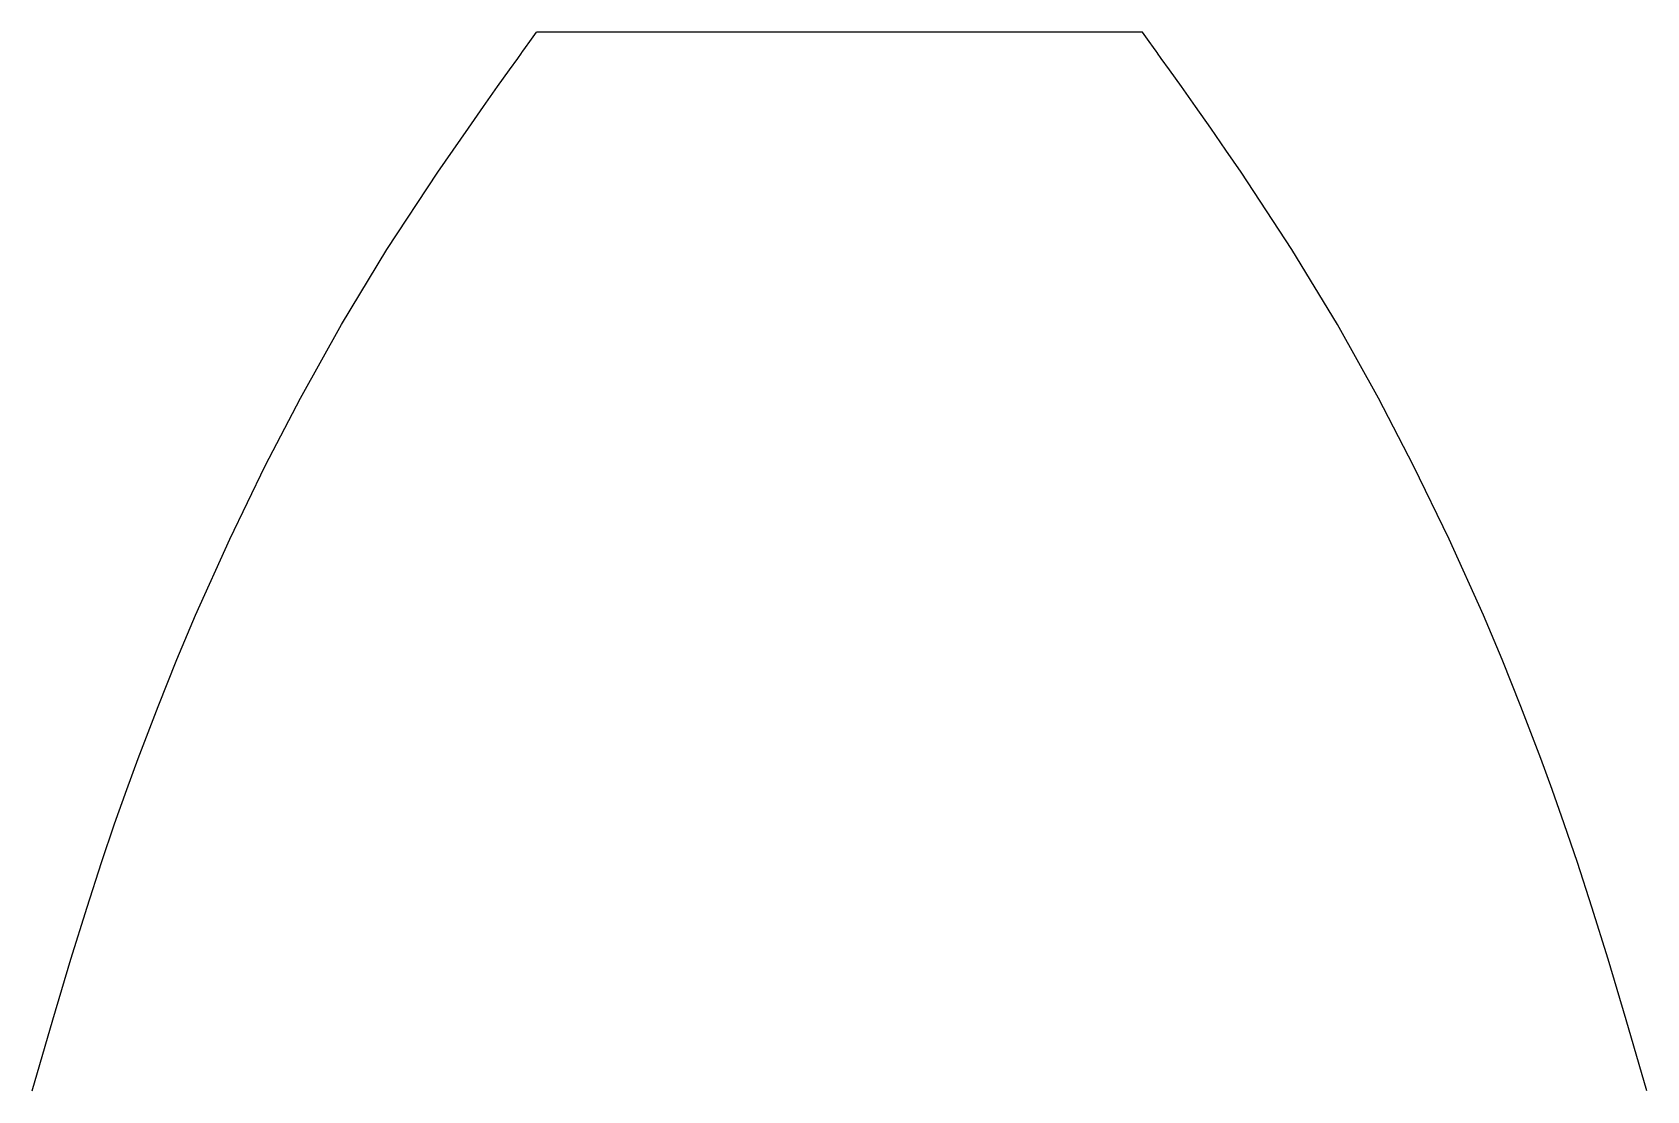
# Model space of a CAD drawing. Header units: millimetres. Extents: x 0 to 534, y 0 to 351.
import ezdxf

# ---------------------------------------------------------------- set-up
doc = ezdxf.new("R2010")
doc.units = ezdxf.units.MM

msp = doc.modelspace()

# ---------------------------------------------------------------- linework, layer by layer
at = {"color": 7, "linetype": 'Continuous'}
for p, q in [((163.26, 345.51), (164.69, 347.51)), ((164.69, 347.51), (166.92, 350.6)), ((367.55, 350.6), (166.92, 350.6)), ((369.78, 347.51), (367.55, 350.6)), ((371.22, 345.51), (369.78, 347.51)), ((160.72, 341.96), (161.95, 343.69)), ((161.95, 343.69), (161.99, 343.75)), ((161.99, 343.74), (161.98, 343.74)), ((161.98, 343.74), (161.98, 343.74)), ((161.98, 343.74), (161.98, 343.74)), ((161.98, 343.74), (161.98, 343.74)), ((161.98, 343.74), (161.98, 343.74)), ((161.98, 343.74), (161.99, 343.74)), ((161.99, 343.75), (162.07, 343.87)), ((161.99, 343.75), (162.01, 343.77)), ((162.01, 343.77), (161.99, 343.74)), ((161.99, 343.74), (161.99, 343.75)), ((162.01, 343.77), (162.01, 343.77)), ((162.01, 343.77), (162.01, 343.77)), ((162.01, 343.77), (162.01, 343.77)), ((162.01, 343.77), (162.01, 343.77)), ((162.01, 343.77), (162.01, 343.77)), ((162.07, 343.87), (162.44, 344.38)), ((162.44, 344.38), (163.26, 345.51)), ((372.03, 344.38), (371.22, 345.51)), ((372.4, 343.87), (372.03, 344.38)), ((372.49, 343.75), (372.4, 343.87)), ((372.48, 343.75), (372.47, 343.77)), ((372.47, 343.77), (372.47, 343.77)), ((372.47, 343.77), (372.47, 343.77)), ((372.47, 343.77), (372.47, 343.77)), ((372.47, 343.77), (372.47, 343.77)), ((372.47, 343.77), (372.47, 343.77)), ((372.47, 343.77), (372.49, 343.74)), ((372.52, 343.69), (372.48, 343.75)), ((372.49, 343.74), (372.49, 343.75)), ((372.49, 343.74), (372.49, 343.74)), ((372.49, 343.74), (372.49, 343.74)), ((372.49, 343.74), (372.49, 343.74)), ((372.49, 343.74), (372.49, 343.74)), ((372.49, 343.74), (372.49, 343.74)), ((372.49, 343.74), (372.49, 343.74)), ((373.75, 341.96), (372.52, 343.69)), ((154.06, 332.61), (157.98, 338.11)), ((157.98, 338.11), (160.72, 341.96)), ((376.5, 338.11), (373.75, 341.96)), ((380.41, 332.61), (376.5, 338.11)), ((149.38, 326), (154.06, 332.61)), ((385.09, 326), (380.41, 332.61)), ((144.36, 318.85), (149.38, 326)), ((390.12, 318.85), (385.09, 326)), ((139.31, 311.6), (144.36, 318.85)), ((395.16, 311.6), (390.12, 318.85)), ((134.31, 304.31), (139.31, 311.6)), ((400.16, 304.31), (395.16, 311.6)), ((117.43, 278.62), (134.31, 304.31)), ((417.04, 278.62), (400.16, 304.31)), ((102.38, 253.75), (117.43, 278.62)), ((432.09, 253.75), (417.04, 278.62)), ((88.78, 229.43), (102.38, 253.75)), ((445.7, 229.43), (432.09, 253.75)), ((77.15, 206.97), (88.78, 229.43)), ((457.32, 206.97), (445.7, 229.43)), ((65.44, 182.74), (77.15, 206.97)), ((469.03, 182.74), (457.32, 206.97)), ((54.08, 157.5), (65.44, 182.74)), ((480.4, 157.5), (469.03, 182.74)), ((47.89, 142.86), (54.08, 157.5)), ((486.58, 142.86), (480.4, 157.5)), ((41.62, 127.22), (47.89, 142.86)), ((492.85, 127.22), (486.58, 142.86)), ((35.06, 110.02), (41.62, 127.22)), ((499.41, 110.02), (492.85, 127.22)), ((31.29, 99.74), (35.06, 110.02)), ((503.18, 99.74), (499.41, 110.02)), ((27.27, 88.41), (31.29, 99.74)), ((507.2, 88.41), (503.18, 99.74)), ((22.92, 75.58), (27.27, 88.41)), ((511.56, 75.58), (507.2, 88.41)), ((18.12, 60.78), (22.92, 75.58)), ((516.36, 60.78), (511.56, 75.58)), ((12.76, 43.56), (18.12, 60.78)), ((521.71, 43.56), (516.36, 60.78)), ((6.76, 23.45), (12.76, 43.56)), ((527.71, 23.45), (521.71, 43.56)), ((0, 0), (6.76, 23.45)), ((534.47, 0), (527.71, 23.45))]:
    msp.add_line(p, q, dxfattribs=at)

doc.saveas('drawing.dxf')
